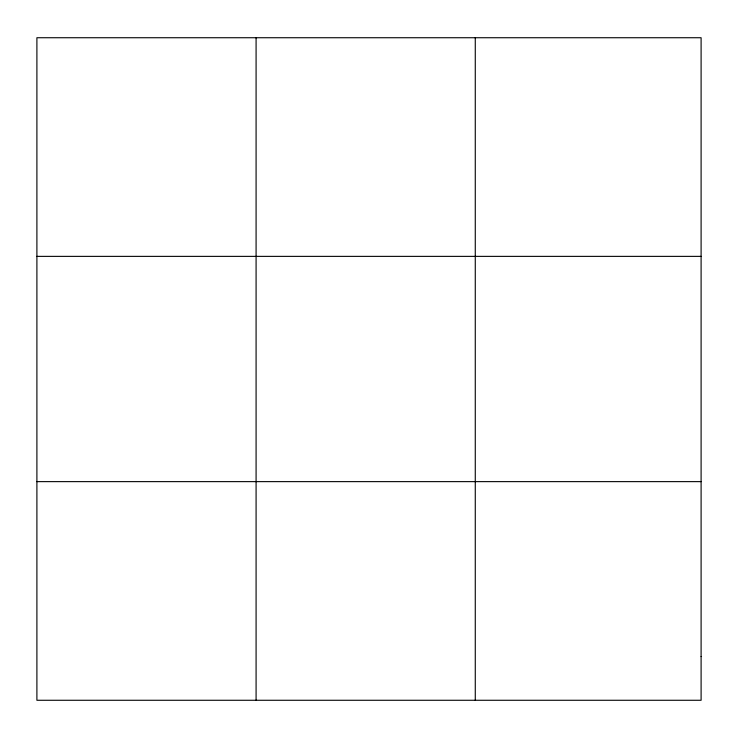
<?xml version="1.0" encoding="UTF-8"?>
<svg xmlns="http://www.w3.org/2000/svg" width="738" height="738" viewBox="0 0 738 738"><rect width="100%" height="100%" fill="white"/><g stroke="black" fill="none" stroke-linecap="round" stroke-linejoin="round"><path stroke-width="1.11" d="M256.086 37.73L256.086 700.27M475.272 37.73L475.272 700.27M36.9 256.372L701.1 256.372M36.9 481.628L701.1 481.628M701.1 656.543L701.1 700.27L36.9 700.27L36.9 37.73L701.1 37.73L701.1 656.543"/></g></svg>
